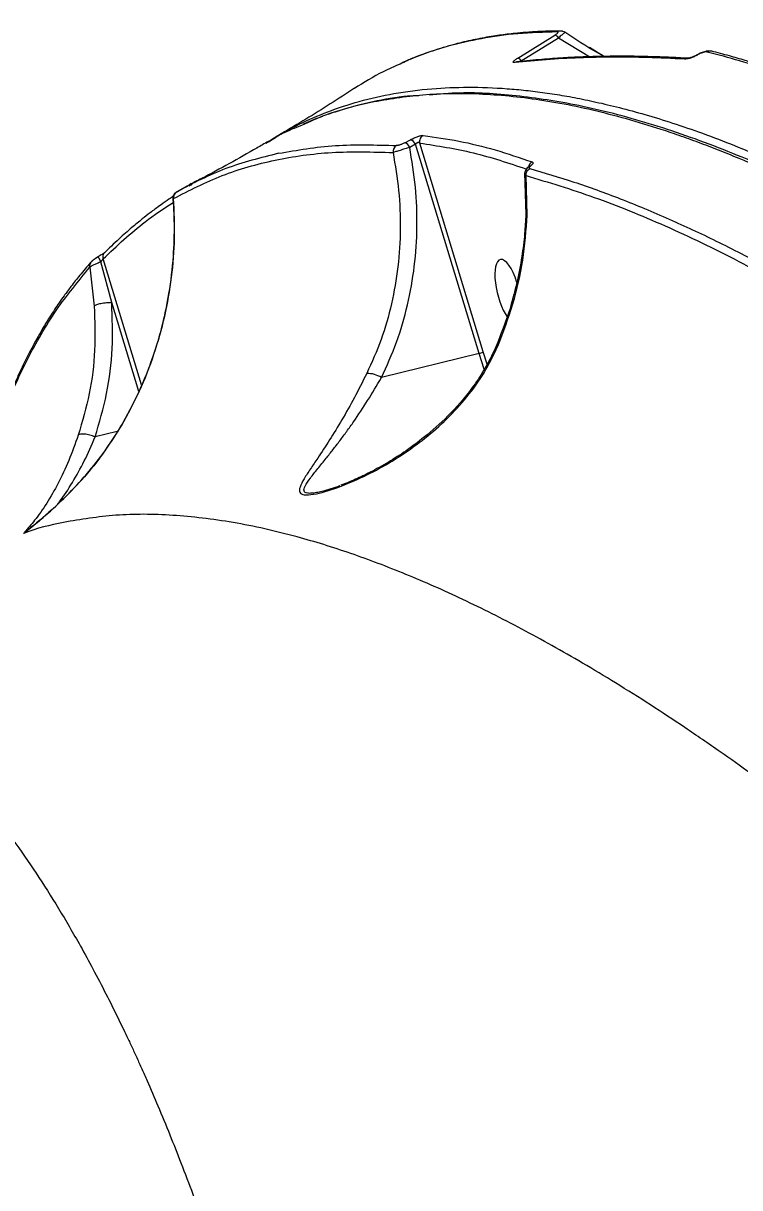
# Model space of a CAD drawing. Header units: millimetres. Extents: x -5609 to 5139, y -3980 to 3221.
# Drawn here: x 2638.7 to 2742.9, y 53.1 to 222.4 of the extents above; entities that cross this region are included whole.
import ezdxf

# ---------------------------------------------------------------- set-up
doc = ezdxf.new("R2010")
doc.units = ezdxf.units.MM
doc.layers.add('DIKOM_ОБЪЕКТ', color=7, linetype='Continuous')
doc.layers.add('DIKOM_РАЗМЕР_ОБЪЕКТА', color=7, linetype='Continuous')
doc.styles.add('style1', font='arial.ttf', dxfattribs={"width": 0.8})
doc.dimstyles.new('1-50', dxfattribs={"dimtxt": 300, "dimasz": 200, "dimexe": 100, "dimexo": 0, "dimgap": 100, "dimtad": 1, "dimtxsty": 'style1', "dimcen": 200, "dimclrd": 7, "dimclre": 7, "dimclrt": 7, "dimadec": 1, "dimazin": 2, "dimtfac": 1, "dimtmove": 0, "dimatfit": 2, "dimfxl": 0, "dimlwd": 25, "dimlwe": 18, "dimarcsym": 0})

# ---------------------------------------------------------------- blocks, each defined once
blk = doc.blocks.new('A$Cc336a1e3')
at = {"color": 7, "linetype": 'Continuous', "lineweight": 15}
for p, q in [((5530.76, 1490.2), (5536.17, 1493.54)), ((5531.25, 1489.8), (5536.68, 1493.15)), ((5495.86, 1478.89), (5494.13, 1477.8)), ((5514.34, 1477.89), (5515.17, 1478.33)), ((5515.87, 1477.66), (5515.04, 1477.22)), ((5525.14, 1447.24), (5515.87, 1477.66)), ((5525.74, 1447.47), (5516.5, 1477.83)), ((5531.73, 1473.5), (5531.93, 1467.45)), ((5532.14, 1467.38), (5531.96, 1473.12)), ((5482.68, 1471.57), (5480.95, 1470.58)), ((5483, 1471.76), (5482.68, 1471.57)), ((5468.52, 1459.78), (5469.18, 1454.14)), ((5471.72, 1454.64), (5470.14, 1460.57)), ((5525.14, 1447.24), (5510.93, 1443.74)), ((5458.93, 1421.13), (5459.19, 1421.33))]:
    blk.add_line(p, q, dxfattribs=at)
at = {"color": 8, "linetype": 'Continuous', "lineweight": 15}
for p, q in [((5536.68, 1493.15), (5541.25, 1490.39)), ((5543.29, 1490.44), (5541.18, 1491.72)), ((5482.97, 1471.61), (5483.11, 1471.7)), ((5480.71, 1469.77), (5480.63, 1469.78)), ((5476.04, 1442.67), (5470.46, 1460.99)), ((5475.66, 1441.71), (5471.72, 1454.64)), ((5526.32, 1445.72), (5525.74, 1447.47)), ((5525.89, 1444.99), (5525.14, 1447.24)), ((5472.52, 1435.92), (5469.3, 1435.13)), ((5473.08, 1436.69), (5473.11, 1436.74))]:
    blk.add_line(p, q, dxfattribs=at)
at = {"color": 8, "linetype": 'Continuous', "lineweight": 15, "flags": 128}
for points in [[(5556.91, 1490.66), (5556.83, 1490.67), (5556.8, 1490.65)], [(5531.93, 1467.45), (5531.93, 1467.45), (5532, 1467.41), (5532.14, 1467.38)]]:
    blk.add_lwpolyline(points, dxfattribs=at)
at = {"color": 7, "linetype": 'Continuous', "lineweight": 15}
for centre, radius, start, end in [((5535.87, 1492.63), 0.959, 32.6266, 71.7168), ((5530.44, 1489.3), 0.953, 31.487, 70.5146), ((5513.93, 1476.76), 1.2, 22.3233, 69.8753), ((5514.76, 1477.21), 1.2, 22.5138, 69.9819), ((5513.64, 1476.58), 1.03, 119.0729, 185.9004), ((5481.58, 1470), 0.857, 117.1931, 137.2605), ((5469.38, 1459.99), 0.877, 117.5326, 145.9875), ((5524.68, 1449.38), 2.19, 282.0694, 299.0773), ((5508.93, 1440.73), 3.61, 56.4449, 92.1731)]:
    blk.add_arc(centre, radius, start, end, dxfattribs=at)
at = {"color": 8, "linetype": 'Continuous', "lineweight": 15}
for centre, radius, start, end in [((5536.97, 1493.26), 0.869, 88.2901, 122.8615), ((5555.44, 1489.43), 0.744, 87.4141, 125.7067), ((5558.78, 1490.38), 0.841, 74.0918, 123.1661), ((5530.78, 1488.88), 0.781, 88.9357, 123.2419), ((5533.35, 1474.16), 1.06, 117.6826, 168.0354), ((5532.67, 1474.06), 0.469, 93.2974, 125.6109), ((5483.82, 1471.1), 0.889, 118.3135, 139.0411), ((5481.66, 1469.93), 0.964, 137.501, 189.7992), ((5469.42, 1459.97), 0.922, 146.3716, 191.6897), ((5527.7, 1448.06), 0.275, 58.627, 108.0882)]:
    blk.add_arc(centre, radius, start, end, dxfattribs=at)
at = {"color": 7, "linetype": 'Continuous', "lineweight": 15}
for start_param, end_param in [(4.896698, 6.271571), (6.271571, 8.748753)]:
    blk.add_ellipse((5529.33, 1456.37), major_axis=(-1.12, 4.53), ratio=0.340666, start_param=start_param, end_param=end_param, dxfattribs=at)
at = {"color": 8, "linetype": 'Continuous', "lineweight": 15}
for points, knots in [([(5536.5, 1493.99), (5534.57, 1493.94), (5530.78, 1493.84), (5525.52, 1493.1), (5520.5, 1491.94), (5516.56, 1490.7), (5514.34, 1489.65), (5513.66, 1489.33)], [0, 0, 0, 0, 0.232134, 0.45533, 0.669583, 0.898714, 1, 1, 1, 1]), ([(5537.61, 1493.93), (5537.61, 1493.93), (5537.63, 1493.95), (5537.5, 1493.84), (5537.19, 1493.58), (5536.85, 1493.29), (5536.68, 1493.15)], [0, 0, 0, 0, 0.033353, 0.34818, 0.674974, 1, 1, 1, 1]), ([(5531.25, 1489.8), (5531.22, 1489.79), (5531.17, 1489.79), (5531.11, 1489.76), (5531.06, 1489.73), (5531.03, 1489.69), (5531.04, 1489.66), (5531.04, 1489.65)], [0, 0, 0, 0, 0.211576, 0.397971, 0.571103, 0.747164, 1, 1, 1, 1]), ([(5495.86, 1478.88), (5496.17, 1479.06), (5496.83, 1479.45), (5497.86, 1480.01), (5499.94, 1481.07), (5503.17, 1482.47), (5507.75, 1483.98), (5512.79, 1485.12), (5518.07, 1485.8), (5523.57, 1486.03), (5527.73, 1485.88), (5530.56, 1485.64), (5531.91, 1485.51), (5533.29, 1485.35), (5534.69, 1485.17), (5536.11, 1484.95), (5537.55, 1484.72), (5539.55, 1484.36), (5542.2, 1483.81), (5545.61, 1483), (5549.32, 1481.99), (5553.34, 1480.76), (5557.68, 1479.26), (5562.13, 1477.56), (5566.69, 1475.66), (5571.26, 1473.61), (5575.98, 1471.32), (5580.77, 1468.85), (5585.62, 1466.2), (5592.19, 1462.4), (5600.47, 1457.25), (5610.49, 1450.45), (5620.48, 1443.16), (5630.4, 1435.41), (5640.21, 1427.32), (5646.77, 1421.54), (5650.01, 1418.69)], [0, 0, 0, 0, 0.009176, 0.019995, 0.030844, 0.07013, 0.111353, 0.154513, 0.199611, 0.2409, 0.28369, 0.293502, 0.30339, 0.313354, 0.323393, 0.333508, 0.343698, 0.353965, 0.375547, 0.398739, 0.423542, 0.449954, 0.477976, 0.507609, 0.534701, 0.563202, 0.591703, 0.620205, 0.648705, 0.677206, 0.73419, 0.7899, 0.844336, 0.897498, 0.949386, 1, 1, 1, 1]), ([(5509.4, 1483.74), (5507.15, 1483.22), (5503.62, 1482.39), (5500.45, 1480.93), (5499.29, 1480.4)], [0, 0, 0, 0, 0.637389, 1, 1, 1, 1]), ([(5516.5, 1477.83), (5519.08, 1477.44), (5524.17, 1476.69), (5529.44, 1474.93), (5532.03, 1474.07)], [0, 0, 0, 0, 0.508624, 1, 1, 1, 1]), ([(5531.96, 1473.12), (5531.88, 1473.13), (5531.76, 1473.16), (5531.77, 1473.22), (5531.78, 1473.24)], [0, 0, 0, 0, 0.696735, 1, 1, 1, 1]), ([(5470.46, 1460.99), (5472.46, 1462.89), (5475.74, 1466), (5479.26, 1468.29), (5480.63, 1469.18)], [0, 0, 0, 0, 0.611772, 1, 1, 1, 1]), ([(5470.65, 1461.91), (5470.65, 1461.9), (5470.56, 1461.84), (5470.46, 1461.63), (5470.39, 1461.31), (5470.44, 1461.1), (5470.46, 1460.99)], [0, 0, 0, 0, 0.028236, 0.358409, 0.688452, 1, 1, 1, 1]), ([(5502.31, 1427.2), (5502.29, 1427.2), (5502, 1427.12), (5501.47, 1427.01), (5500.76, 1426.91), (5500.19, 1426.92), (5499.81, 1427.04), (5499.66, 1427.27), (5499.67, 1427.58), (5499.9, 1428.16), (5500.57, 1429.12), (5501.67, 1430.49), (5502.8, 1431.89), (5503.88, 1433.25), (5504.88, 1434.55), (5505.89, 1435.91), (5507.24, 1437.82), (5508.93, 1440.36), (5510.26, 1442.61), (5510.93, 1443.74)], [0, 0, 0, 0, 0.002262, 0.032373, 0.063885, 0.095074, 0.125933, 0.157135, 0.187068, 0.220554, 0.305307, 0.391635, 0.479269, 0.544247, 0.609573, 0.675228, 0.740524, 0.870198, 1, 1, 1, 1]), ([(5459.19, 1421.33), (5459.41, 1421.5), (5460.34, 1422.22), (5462.36, 1423.93), (5465.15, 1426.52), (5468.1, 1429.69), (5470.82, 1433.08), (5472.34, 1435.52), (5473.11, 1436.74)], [0, 0, 0, 0, 0.041748, 0.179185, 0.385112, 0.590957, 0.795068, 1, 1, 1, 1]), ([(5466.84, 1435.37), (5466.39, 1434.12), (5465.49, 1431.61), (5463.94, 1428.33), (5462.27, 1425.44), (5460.62, 1423.07), (5459.52, 1421.83), (5459.02, 1421.27)], [0, 0, 0, 0, 0.20806, 0.414805, 0.623064, 0.831248, 1, 1, 1, 1]), ([(5463.84, 1425.37), (5463.93, 1425.49), (5464.69, 1426.4), (5466.01, 1428.46), (5467.76, 1431.55), (5468.79, 1433.93), (5469.3, 1435.13)], [0, 0, 0, 0, 0.046083, 0.366574, 0.683434, 1, 1, 1, 1]), ([(5464.71, 1422.7), (5462.74, 1422.28), (5460.72, 1421.86), (5458.91, 1421.09), (5458.86, 1421.07)], [0, 0, 0, 0, 0.973822, 1, 1, 1, 1]), ([(5410.15, 1407.45), (5410.34, 1407.46), (5412.46, 1407.5), (5416.45, 1406.86), (5422.1, 1405.48), (5427.12, 1403.48), (5431.56, 1401.19), (5435.43, 1398.78), (5439.25, 1395.99), (5443.04, 1392.81), (5446.75, 1389.27), (5450.41, 1385.34), (5453.94, 1381.12), (5457.39, 1376.57), (5460.71, 1371.77), (5463.99, 1366.61), (5466.73, 1361.92), (5469.02, 1357.73), (5470.82, 1354.28), (5472.24, 1351.45), (5473.25, 1349.36), (5473.93, 1347.94), (5474.64, 1346.44), (5475.36, 1344.87), (5476.1, 1343.23), (5477.13, 1340.9), (5478.5, 1337.73), (5480.14, 1333.75), (5481.83, 1329.47), (5483.47, 1325.15), (5485.03, 1320.85), (5486.52, 1316.58), (5488.16, 1311.69), (5489.95, 1306.08), (5491.87, 1299.72), (5493.72, 1293.3), (5494.91, 1288.85), (5495.49, 1286.67)], [0, 0, 0, 0, 0.005585, 0.060631, 0.115648, 0.170796, 0.209854, 0.249412, 0.288888, 0.328474, 0.36837, 0.407536, 0.44763, 0.485392, 0.524273, 0.562332, 0.600732, 0.623024, 0.64654, 0.668103, 0.676524, 0.685268, 0.694334, 0.703723, 0.713435, 0.72347, 0.74448, 0.768054, 0.790311, 0.814553, 0.837093, 0.857516, 0.879871, 0.91039, 0.939786, 0.970514, 1, 1, 1, 1]), ([(5476.62, 1297.21), (5475.1, 1298.31), (5472.05, 1300.5), (5467.97, 1304.43), (5463.56, 1309.36), (5459.04, 1315.47), (5454.11, 1323.54), (5449.95, 1331.68), (5447.73, 1337.52), (5446.84, 1339.87)], [0, 0, 0, 0, 0.106932, 0.213384, 0.320126, 0.481695, 0.64285, 0.856355, 1, 1, 1, 1])]:
    blk.add_open_spline(points, degree=3, knots=knots, dxfattribs=at)
at = {"color": 7, "linetype": 'Continuous', "lineweight": 15}
for points, knots in [([(5537, 1494.13), (5536.16, 1494.12), (5534.6, 1494.1), (5532.52, 1493.98), (5530.85, 1493.84), (5529.52, 1493.7), (5528.35, 1493.55), (5526.71, 1493.31), (5524.56, 1492.92), (5521.72, 1492.26), (5518.73, 1491.39), (5516.4, 1490.55), (5514.86, 1489.91), (5514.29, 1489.67), (5513.96, 1489.53), (5513.93, 1489.51)], [0, 0, 0, 0, 0.100531, 0.184754, 0.252735, 0.304682, 0.351126, 0.398409, 0.512711, 0.627715, 0.774086, 0.917666, 0.954037, 0.995708, 1, 1, 1, 1]), ([(5536.5, 1493.99), (5536.54, 1493.99), (5536.62, 1493.98), (5536.61, 1493.9), (5536.53, 1493.81), (5536.44, 1493.73), (5536.32, 1493.64), (5536.22, 1493.57), (5536.17, 1493.54)], [0, 0, 0, 0, 0.250493, 0.500308, 0.626289, 0.75016, 0.873622, 1, 1, 1, 1]), ([(5537.62, 1493.94), (5537.53, 1493.99), (5537.39, 1494.07), (5537.16, 1494.12), (5537.03, 1494.13), (5536.97, 1494.13)], [0, 0, 0, 0, 0.489085, 0.742005, 1, 1, 1, 1]), ([(5543.37, 1490.44), (5543.01, 1490.63), (5541.01, 1491.67), (5539.15, 1492.93), (5537.62, 1493.95)], [0, 0, 0, 0, 0.178255, 1, 1, 1, 1]), ([(5530.36, 1489.54), (5530.27, 1489.53), (5530.09, 1489.53), (5530.07, 1489.63), (5530.16, 1489.77), (5530.31, 1489.9), (5530.51, 1490.04), (5530.67, 1490.15), (5530.76, 1490.2)], [0, 0, 0, 0, 0.250759, 0.500287, 0.62547, 0.750424, 0.875362, 1, 1, 1, 1]), ([(5555, 1490.04), (5553.2, 1490.13), (5549.68, 1490.3), (5544.6, 1490.35), (5539.69, 1490.25), (5534.92, 1489.99), (5531.86, 1489.69), (5530.36, 1489.54)], [0, 0, 0, 0, 0.207424, 0.404944, 0.603812, 0.805718, 1, 1, 1, 1]), ([(5555.51, 1490.17), (5554.56, 1490.22), (5552.78, 1490.32), (5550.32, 1490.4), (5548.24, 1490.45), (5546.53, 1490.46), (5545.13, 1490.46), (5543.73, 1490.45), (5542.04, 1490.42), (5539.84, 1490.35), (5537.19, 1490.22), (5534.11, 1490), (5531.95, 1489.78), (5530.8, 1489.66)], [0, 0, 0, 0, 0.108953, 0.20413, 0.285564, 0.35327, 0.407262, 0.45248, 0.522272, 0.611895, 0.721364, 0.850714, 1, 1, 1, 1]), ([(5556.91, 1490.66), (5556.74, 1490.56), (5556.4, 1490.38), (5555.86, 1490.18), (5555.36, 1490.05), (5555.12, 1490.04), (5555, 1490.04)], [0, 0, 0, 0, 0.249811, 0.499342, 0.749632, 1, 1, 1, 1]), ([(5556.8, 1490.65), (5556.73, 1490.61), (5556.57, 1490.52), (5556.26, 1490.38), (5555.92, 1490.25), (5555.62, 1490.18), (5555.52, 1490.18), (5555.47, 1490.18)], [0, 0, 0, 0, 0.153214, 0.300811, 0.570727, 0.805267, 1, 1, 1, 1]), ([(5558.98, 1491.19), (5558.84, 1491.21), (5558.57, 1491.25), (5558.03, 1491.17), (5557.53, 1491.01), (5557.11, 1490.82), (5556.91, 1490.71), (5556.8, 1490.65)], [0, 0, 0, 0, 0.22717, 0.465993, 0.72031, 0.855671, 1, 1, 1, 1]), ([(5558.32, 1491.08), (5558.24, 1491.09), (5558.08, 1491.1), (5557.71, 1491.02), (5557.37, 1490.89), (5557.1, 1490.77), (5556.97, 1490.69), (5556.91, 1490.66)], [0, 0, 0, 0, 0.250104, 0.500181, 0.749516, 0.874043, 1, 1, 1, 1]), ([(5591.12, 1478.22), (5589.72, 1478.93), (5587.1, 1480.25), (5583.49, 1481.96), (5580.55, 1483.28), (5578.21, 1484.29), (5576.76, 1484.89), (5575.9, 1485.24), (5575.51, 1485.4), (5575.15, 1485.54), (5574.81, 1485.68), (5574.5, 1485.8), (5572.3, 1486.67), (5568.43, 1488.09), (5563.14, 1489.8), (5559.87, 1490.67), (5558.32, 1491.08)], [0, 0, 0, 0, 0.120823, 0.226649, 0.317482, 0.382192, 0.436321, 0.44875, 0.460452, 0.47143, 0.481681, 0.491207, 0.500008, 0.682434, 0.849097, 1, 1, 1, 1]), ([(5591.79, 1478.33), (5590.73, 1478.87), (5588.83, 1479.84), (5586.32, 1481.04), (5584.39, 1481.95), (5582.79, 1482.68), (5579.8, 1484.02), (5576.06, 1485.58), (5571.73, 1487.23), (5569.01, 1488.19), (5567.03, 1488.85), (5565.54, 1489.33), (5563.67, 1489.9), (5561.41, 1490.56), (5559.8, 1490.98), (5558.92, 1491.2)], [0, 0, 0, 0, 0.091755, 0.164596, 0.218579, 0.261861, 0.306031, 0.484351, 0.598038, 0.702914, 0.737186, 0.783856, 0.843195, 0.915231, 1, 1, 1, 1]), ([(5513.66, 1489.33), (5512.82, 1488.97), (5510.5, 1487.97), (5508.37, 1486.63), (5507, 1485.78)], [0, 0, 0, 0, 0.359436, 1, 1, 1, 1]), ([(5507.02, 1485.83), (5505.84, 1485.06), (5502.38, 1482.78), (5498.61, 1480.5), (5496.03, 1478.99), (5495.86, 1478.89)], [0, 0, 0, 0, 0.325178, 0.956233, 1, 1, 1, 1]), ([(5516.39, 1484.73), (5515.65, 1484.7), (5513.09, 1484.57), (5509.04, 1483.73), (5505.41, 1482.78), (5503.5, 1482.12), (5503.16, 1482.01)], [0, 0, 0, 0, 0.155712, 0.537987, 0.917563, 1, 1, 1, 1]), ([(5733.25, 1326.8), (5730.67, 1329.99), (5725.38, 1336.53), (5717.23, 1346.27), (5708.69, 1356.21), (5701.49, 1364.33), (5695.74, 1370.66), (5691.53, 1375.21), (5687.26, 1379.77), (5682.92, 1384.33), (5678.5, 1388.88), (5674.02, 1393.42), (5668.05, 1399.35), (5660.64, 1406.51), (5651.85, 1414.67), (5643.09, 1422.46), (5634.71, 1429.58), (5626.78, 1436.03), (5621.15, 1440.4), (5617.44, 1443.19), (5615.55, 1444.6), (5613.69, 1445.97), (5611.83, 1447.31), (5610, 1448.62), (5605.68, 1451.67), (5599.07, 1456.14), (5590.38, 1461.58), (5582.22, 1466.28), (5574.85, 1470.16), (5568.21, 1473.34), (5563.65, 1475.32), (5560.69, 1476.52), (5559.22, 1477.1), (5557.77, 1477.65), (5556.34, 1478.18), (5554.94, 1478.69), (5550.56, 1480.21), (5543.43, 1482.33), (5533.96, 1484.25), (5525.13, 1485.1), (5516.91, 1485.02), (5511.89, 1484.17), (5509.4, 1483.74)], [0, 0, 0, 0, 0.030416, 0.062321, 0.095715, 0.130598, 0.146745, 0.163192, 0.17994, 0.196987, 0.214335, 0.231983, 0.249931, 0.285036, 0.320141, 0.355245, 0.390845, 0.422279, 0.453078, 0.461039, 0.468957, 0.476831, 0.484662, 0.492449, 0.500192, 0.539822, 0.577952, 0.614583, 0.649714, 0.679388, 0.707901, 0.715177, 0.722373, 0.72949, 0.736527, 0.743484, 0.750362, 0.802051, 0.85286, 0.902788, 0.951834, 1, 1, 1, 1]), ([(5733.91, 1326.97), (5732.53, 1328.68), (5729.96, 1331.87), (5726.37, 1336.25), (5723.34, 1339.91), (5720.86, 1342.88), (5718.75, 1345.38), (5714.34, 1350.57), (5707.78, 1358.16), (5699.05, 1367.94), (5690.1, 1377.66), (5680.64, 1387.57), (5670.69, 1397.59), (5659.6, 1408.3), (5647.42, 1419.45), (5634.23, 1430.74), (5621.27, 1441.05), (5608.59, 1450.33), (5596.21, 1458.57), (5584.17, 1465.75), (5572.5, 1471.83), (5561.25, 1476.8), (5550.45, 1480.64), (5540.36, 1483.3), (5531, 1484.78), (5523.55, 1485.31), (5519.35, 1484.95), (5517.87, 1484.83)], [0, 0, 0, 0, 0.017141, 0.031983, 0.044492, 0.054642, 0.062732, 0.070612, 0.109084, 0.143773, 0.178462, 0.219759, 0.261057, 0.302355, 0.358697, 0.415127, 0.471444, 0.527762, 0.584081, 0.640403, 0.696755, 0.7532, 0.809534, 0.86587, 0.918455, 0.971044, 1, 1, 1, 1]), ([(5502.36, 1481.72), (5502.18, 1481.65), (5501.55, 1481.42), (5500.62, 1481.06), (5499.86, 1480.73), (5499.55, 1480.6)], [0, 0, 0, 0, 0.194633, 0.67615, 1, 1, 1, 1]), ([(5499.29, 1480.4), (5498.36, 1480.03), (5496.68, 1479.39), (5495.18, 1478.41), (5494.53, 1477.98)], [0, 0, 0, 0, 0.558712, 1, 1, 1, 1]), ([(5494.47, 1478.08), (5493.92, 1477.76), (5490.71, 1475.89), (5486.9, 1473.76), (5483.59, 1472.08), (5483, 1471.78)], [0, 0, 0, 0, 0.144775, 0.846696, 1, 1, 1, 1]), ([(5514.34, 1477.89), (5514.23, 1477.83), (5514.07, 1477.75), (5513.83, 1477.65), (5513.66, 1477.58), (5513.49, 1477.53), (5513.3, 1477.48), (5513.2, 1477.48), (5513.14, 1477.48)], [0, 0, 0, 0, 0.249422, 0.375324, 0.499589, 0.624548, 0.750001, 1, 1, 1, 1]), ([(5515.17, 1478.33), (5515.26, 1478.38), (5515.42, 1478.46), (5515.7, 1478.59), (5515.97, 1478.7), (5516.24, 1478.8), (5516.48, 1478.87), (5516.78, 1478.95), (5516.92, 1478.95), (5517.01, 1478.95)], [0, 0, 0, 0, 0.125077, 0.250278, 0.375226, 0.49999, 0.625532, 0.750261, 1, 1, 1, 1]), ([(5516.5, 1477.83), (5516.46, 1477.86), (5516.41, 1477.9), (5516.3, 1477.92), (5516.21, 1477.91), (5516.11, 1477.87), (5516.02, 1477.82), (5515.94, 1477.75), (5515.89, 1477.69), (5515.87, 1477.66)], [0, 0, 0, 0, 0.249098, 0.379781, 0.499451, 0.62215, 0.749555, 0.867541, 1, 1, 1, 1]), ([(5517.01, 1478.95), (5516.92, 1478.89), (5516.74, 1478.77), (5516.56, 1478.49), (5516.46, 1478.16), (5516.48, 1477.94), (5516.5, 1477.83)], [0, 0, 0, 0, 0.242863, 0.499975, 0.75713, 1, 1, 1, 1]), ([(5517.01, 1478.95), (5518.73, 1478.7), (5522.18, 1478.21), (5527.46, 1476.93), (5531.06, 1475.71), (5532.86, 1475.1)], [0, 0, 0, 0, 0.332271, 0.665211, 1, 1, 1, 1]), ([(5480.71, 1469.77), (5483.03, 1470.96), (5487.65, 1473.35), (5495.39, 1475.51), (5503.63, 1476.71), (5509.62, 1476.55), (5512.62, 1476.47)], [0, 0, 0, 0, 0.250381, 0.500002, 0.74962, 1, 1, 1, 1]), ([(5495.97, 1476.35), (5493.36, 1475.7), (5488.13, 1474.39), (5483.51, 1471.98), (5481.19, 1470.76)], [0, 0, 0, 0, 0.498015, 1, 1, 1, 1]), ([(5495.97, 1476.35), (5498.68, 1476.82), (5504.12, 1477.75), (5510.13, 1477.57), (5513.14, 1477.48)], [0, 0, 0, 0, 0.498011, 1, 1, 1, 1]), ([(5512.62, 1476.47), (5512.93, 1474.62), (5513.55, 1470.94), (5513.76, 1465.37), (5513.42, 1459.85), (5512.48, 1454.46), (5511, 1449.23), (5509.53, 1445.97), (5508.79, 1444.34)], [0, 0, 0, 0, 0.16687, 0.333012, 0.500292, 0.667164, 0.83306, 1, 1, 1, 1]), ([(5510.93, 1443.74), (5511.7, 1445.44), (5513.25, 1448.84), (5514.81, 1454.28), (5515.82, 1459.9), (5516.19, 1465.65), (5515.99, 1471.45), (5515.36, 1475.29), (5515.04, 1477.22)], [0, 0, 0, 0, 0.166962, 0.333012, 0.499892, 0.667047, 0.833216, 1, 1, 1, 1]), ([(5515.04, 1477.22), (5514.81, 1477.14), (5514.34, 1476.99), (5513.62, 1476.77), (5512.98, 1476.58), (5512.74, 1476.51), (5512.62, 1476.47)], [0, 0, 0, 0, 0.246328, 0.497424, 0.750209, 1, 1, 1, 1]), ([(5532.51, 1474.12), (5532.47, 1474.14), (5532.4, 1474.17), (5532.4, 1474.27), (5532.48, 1474.39), (5532.59, 1474.48), (5532.64, 1474.53)], [0, 0, 0, 0, 0.251097, 0.501151, 0.750824, 1, 1, 1, 1]), ([(5532.86, 1475.1), (5532.9, 1475.08), (5532.99, 1475.03), (5532.99, 1474.89), (5532.88, 1474.72), (5532.72, 1474.59), (5532.64, 1474.53)], [0, 0, 0, 0, 0.250809, 0.501067, 0.750852, 1, 1, 1, 1]), ([(5532.4, 1474.44), (5532.31, 1474.37), (5532.12, 1474.22), (5531.9, 1473.93), (5531.76, 1473.59), (5531.75, 1473.35), (5531.75, 1473.23)], [0, 0, 0, 0, 0.226904, 0.472697, 0.732522, 1, 1, 1, 1]), ([(5531.96, 1473.12), (5531.96, 1473.22), (5531.97, 1473.42), (5532.08, 1473.71), (5532.27, 1473.96), (5532.43, 1474.07), (5532.51, 1474.12)], [0, 0, 0, 0, 0.243992, 0.49996, 0.756008, 1, 1, 1, 1]), ([(5531.96, 1473.12), (5535.24, 1472.13), (5541.79, 1470.16), (5552.15, 1465.93), (5562.85, 1460.84), (5570.28, 1456.62), (5574, 1454.51)], [0, 0, 0, 0, 0.250349, 0.500005, 0.749658, 1, 1, 1, 1]), ([(5532.51, 1474.12), (5534.63, 1473.5), (5538.93, 1472.25), (5545.7, 1469.79), (5552.6, 1466.93), (5559.69, 1463.61), (5566.95, 1459.89), (5572.03, 1456.98), (5574.61, 1455.49)], [0, 0, 0, 0, 0.162233, 0.328899, 0.499999, 0.65999, 0.826657, 1, 1, 1, 1]), ([(5480.66, 1470.1), (5480.45, 1469.97), (5479.86, 1469.58), (5478.97, 1468.95), (5478.06, 1468.28), (5477.15, 1467.59), (5476.03, 1466.72), (5474.52, 1465.46), (5472.64, 1463.82), (5471.29, 1462.51), (5470.56, 1461.8)], [0, 0, 0, 0, 0.059053, 0.169612, 0.255762, 0.323623, 0.435249, 0.585148, 0.77337, 1, 1, 1, 1]), ([(5480.58, 1470.12), (5480.67, 1468.79), (5480.84, 1465.89), (5480.68, 1461.16), (5480.11, 1456.25), (5479.09, 1451.32), (5477.66, 1446.51), (5475.69, 1441.47), (5473.89, 1438.21), (5472.96, 1436.52)], [0, 0, 0, 0, 0.11506, 0.250072, 0.405847, 0.537399, 0.680157, 0.833804, 1, 1, 1, 1]), ([(5473.11, 1436.74), (5474.03, 1438.41), (5475.86, 1441.75), (5477.94, 1447.12), (5479.51, 1452.66), (5480.5, 1458.33), (5480.97, 1464.06), (5480.8, 1467.86), (5480.71, 1469.77)], [0, 0, 0, 0, 0.166821, 0.33282, 0.500028, 0.666978, 0.833002, 1, 1, 1, 1]), ([(5480.95, 1470.59), (5480.93, 1470.57), (5480.87, 1470.53), (5480.81, 1470.45), (5480.74, 1470.33), (5480.69, 1470.2), (5480.64, 1470.06), (5480.62, 1469.91), (5480.62, 1469.83), (5480.61, 1469.78)], [0, 0, 0, 0, 0.090698, 0.278955, 0.434081, 0.569525, 0.70408, 0.848076, 1, 1, 1, 1]), ([(5531.93, 1467.45), (5531.88, 1466.53), (5531.77, 1464.49), (5531.35, 1461.16), (5530.61, 1457.29), (5529.43, 1452.9), (5528.24, 1449.91), (5527.62, 1448.32)], [0, 0, 0, 0, 0.140647, 0.311356, 0.510722, 0.739572, 1, 1, 1, 1]), ([(5527.84, 1448.3), (5528.63, 1450.34), (5530.19, 1454.4), (5531.64, 1460.84), (5531.97, 1465.19), (5532.14, 1467.38)], [0, 0, 0, 0, 0.333502, 0.665372, 1, 1, 1, 1]), ([(5469.75, 1461.31), (5469.64, 1461.24), (5469.42, 1461.11), (5469.13, 1460.91), (5468.87, 1460.72), (5468.78, 1460.63), (5468.73, 1460.58)], [0, 0, 0, 0, 0.240719, 0.486574, 0.739624, 1, 1, 1, 1]), ([(5469.76, 1461.31), (5469.67, 1461.26), (5469.5, 1461.16), (5469.31, 1461.04), (5469.24, 1460.98), (5469.23, 1460.98)], [0, 0, 0, 0, 0.455969, 0.910061, 1, 1, 1, 1]), ([(5470.65, 1461.92), (5470.62, 1461.88), (5470.54, 1461.82), (5470.33, 1461.66), (5470.06, 1461.49), (5469.85, 1461.37), (5469.75, 1461.31)], [0, 0, 0, 0, 0.243689, 0.491662, 0.743702, 1, 1, 1, 1]), ([(5469.76, 1461.31), (5469.75, 1461.31), (5469.74, 1461.31), (5469.82, 1461.14), (5469.96, 1460.88), (5470.08, 1460.67), (5470.14, 1460.57)], [0, 0, 0, 0, 0.240679, 0.500066, 0.759349, 1, 1, 1, 1]), ([(5470.14, 1460.57), (5470.18, 1460.61), (5470.25, 1460.7), (5470.34, 1460.82), (5470.41, 1460.93), (5470.45, 1460.97), (5470.46, 1460.99)], [0, 0, 0, 0, 0.292011, 0.522653, 0.774636, 1, 1, 1, 1]), ([(5452.89, 1429.05), (5453.82, 1432.15), (5455.69, 1438.32), (5459.33, 1446.42), (5463.52, 1453.71), (5466.85, 1457.76), (5468.52, 1459.78)], [0, 0, 0, 0, 0.250342, 0.499996, 0.749653, 1, 1, 1, 1]), ([(5468.65, 1460.48), (5468.12, 1459.86), (5467.13, 1458.74), (5465.86, 1457.11), (5464.87, 1455.77), (5464.07, 1454.64), (5463.39, 1453.62), (5462.42, 1452.12), (5461.18, 1450.05), (5459.79, 1447.51), (5458.55, 1445), (5457.47, 1442.64), (5456.65, 1440.66), (5455.98, 1438.96), (5455.37, 1437.33), (5454.63, 1435.22), (5453.77, 1432.59), (5453.21, 1430.61), (5452.91, 1429.54)], [0, 0, 0, 0, 0.077836, 0.142498, 0.194044, 0.233066, 0.269255, 0.306123, 0.395094, 0.484408, 0.560186, 0.634827, 0.70289, 0.737161, 0.783826, 0.843157, 0.915193, 1, 1, 1, 1]), ([(5470.14, 1460.57), (5469.96, 1460.49), (5469.59, 1460.35), (5469.11, 1460.13), (5468.72, 1459.93), (5468.58, 1459.83), (5468.52, 1459.78)], [0, 0, 0, 0, 0.246845, 0.494783, 0.745887, 1, 1, 1, 1]), ([(5469.18, 1454.14), (5469.25, 1452), (5469.39, 1447.71), (5468.6, 1441.38), (5467.43, 1437.38), (5466.84, 1435.37)], [0, 0, 0, 0, 0.334674, 0.667211, 1, 1, 1, 1]), ([(5471.72, 1454.64), (5471.46, 1454.63), (5471.07, 1454.62), (5470.53, 1454.56), (5470.13, 1454.49), (5469.78, 1454.41), (5469.41, 1454.3), (5469.27, 1454.21), (5469.18, 1454.14)], [0, 0, 0, 0, 0.238515, 0.367741, 0.500003, 0.632276, 0.761458, 1, 1, 1, 1]), ([(5469.3, 1435.13), (5469.91, 1437.21), (5471.13, 1441.37), (5471.95, 1447.95), (5471.8, 1452.4), (5471.72, 1454.64)], [0, 0, 0, 0, 0.332822, 0.66564, 1, 1, 1, 1]), ([(5508.79, 1444.34), (5508.19, 1443.15), (5507, 1440.78), (5505.18, 1437.57), (5503.38, 1434.63), (5501.83, 1432.29), (5500.59, 1430.45), (5499.65, 1429.01), (5499.04, 1427.85), (5498.95, 1427.03), (5499.59, 1426.63), (5501, 1426.73), (5503.32, 1427.29), (5506.48, 1428.45), (5510.22, 1430.25), (5513.85, 1432.4), (5517.29, 1434.88), (5520.5, 1437.7), (5523.4, 1440.88), (5525.96, 1444.39), (5527.22, 1446.99), (5527.84, 1448.3)], [0, 0, 0, 0, 0.061711, 0.123242, 0.185378, 0.247407, 0.288748, 0.33046, 0.372993, 0.405199, 0.437577, 0.470055, 0.502169, 0.565568, 0.628259, 0.690904, 0.752821, 0.814538, 0.876698, 0.938275, 1, 1, 1, 1]), ([(5527.62, 1448.32), (5527.16, 1447.34), (5526.27, 1445.44), (5524.12, 1442.12), (5521.28, 1438.71), (5517.82, 1435.54), (5514.74, 1433.22), (5511.94, 1431.42), (5509.48, 1430.06), (5507.17, 1428.93), (5505.76, 1428.37), (5505.05, 1428.09)], [0, 0, 0, 0, 0.101737, 0.196972, 0.371017, 0.51957, 0.643015, 0.741899, 0.842202, 0.920465, 1, 1, 1, 1]), ([(5473.05, 1436.71), (5472.06, 1435.12), (5470.07, 1431.95), (5466.45, 1427.81), (5462.71, 1424.18), (5460.18, 1422.13), (5458.97, 1421.15)], [0, 0, 0, 0, 0.263545, 0.527105, 0.773169, 1, 1, 1, 1]), ([(5469.3, 1435.13), (5469.05, 1435.22), (5468.66, 1435.36), (5468.14, 1435.48), (5467.77, 1435.54), (5467.43, 1435.55), (5467.07, 1435.52), (5466.93, 1435.43), (5466.84, 1435.37)], [0, 0, 0, 0, 0.241189, 0.36974, 0.499764, 0.632158, 0.761531, 1, 1, 1, 1]), ([(5469.3, 1435.13), (5469.3, 1435.13), (5469.3, 1435.13), (5469.3, 1435.13), (5469.3, 1435.13)], [0, 0, 0, 0, 0.463864, 1, 1, 1, 1]), ([(5504.88, 1428.02), (5504.86, 1428.01), (5504, 1427.65), (5503.17, 1427.43), (5502.35, 1427.21)], [0, 0, 0, 0, 0.014024, 1, 1, 1, 1]), ([(5636.98, 1321.53), (5634.91, 1323.68), (5630.69, 1328.1), (5624.47, 1334.39), (5618.15, 1340.64), (5612.14, 1346.4), (5605.84, 1352.28), (5599.67, 1357.87), (5593.3, 1363.45), (5587.58, 1368.3), (5582.42, 1372.54), (5577.88, 1376.17), (5573.43, 1379.64), (5569.03, 1382.97), (5564.57, 1386.24), (5559.94, 1389.54), (5555.08, 1392.87), (5550, 1396.22), (5545.05, 1399.34), (5538.77, 1403.11), (5531.32, 1407.28), (5522.75, 1411.58), (5514.44, 1415.25), (5506.4, 1418.29), (5497.98, 1420.89), (5489.29, 1422.84), (5480.49, 1423.88), (5472.23, 1423.95), (5467.21, 1423.12), (5464.71, 1422.7)], [0, 0, 0, 0, 0.030637, 0.062753, 0.092642, 0.125147, 0.152796, 0.18737, 0.218475, 0.249606, 0.274967, 0.297883, 0.320132, 0.344341, 0.367093, 0.390609, 0.418357, 0.445416, 0.473261, 0.5, 0.550099, 0.599907, 0.64962, 0.699396, 0.749371, 0.812175, 0.874747, 0.937632, 1, 1, 1, 1]), ([(5366.47, 639.15), (5368.93, 642.33), (5373.84, 648.68), (5381, 659.52), (5387.98, 671.24), (5394.74, 683.9), (5401.13, 697.13), (5407.14, 710.81), (5412.79, 724.85), (5417.11, 736.56), (5420.24, 745.54), (5422.26, 751.54), (5424.24, 757.64), (5426.19, 763.81), (5428.09, 770.07), (5431.16, 780.5), (5435.24, 795.34), (5440.11, 814.92), (5444.58, 834.87), (5448.65, 855.12), (5452.25, 875.14), (5455.39, 894.85), (5458.12, 914.16), (5459.99, 929.28), (5461.21, 940.1), (5461.9, 946.59), (5462.56, 953.08), (5463.18, 959.57), (5463.76, 966.04), (5464.31, 972.5), (5465.26, 984.51), (5466.44, 1002.04), (5467.54, 1025), (5468.2, 1047.66), (5468.44, 1069.94), (5468.29, 1089.1), (5467.92, 1105.23), (5467.46, 1118.44), (5466.86, 1131.43), (5466.13, 1144.19), (5465.25, 1156.72), (5464.25, 1169.01), (5463.12, 1181.05), (5461.56, 1195.71), (5459.44, 1212.84), (5456.6, 1232.21), (5453.4, 1250.96), (5449.85, 1269.06), (5445.95, 1286.45), (5441.73, 1303.08), (5437.19, 1318.92), (5432.34, 1333.92), (5427.23, 1348.11), (5423.58, 1356.81), (5421.76, 1361.16)], [0, 0, 0, 0, 0.025552, 0.050983, 0.076294, 0.101484, 0.126553, 0.149842, 0.173026, 0.196104, 0.205143, 0.214165, 0.223171, 0.232161, 0.241134, 0.250092, 0.276443, 0.302491, 0.328238, 0.353682, 0.378823, 0.402016, 0.424946, 0.447612, 0.455186, 0.46273, 0.470244, 0.477729, 0.485183, 0.492607, 0.500002, 0.526531, 0.552719, 0.578564, 0.604068, 0.629229, 0.644782, 0.660202, 0.675488, 0.690641, 0.70566, 0.720545, 0.735296, 0.749914, 0.775113, 0.80027, 0.825384, 0.850457, 0.875486, 0.900474, 0.925419, 0.950322, 0.975182, 1, 1, 1, 1]), ([(5367.13, 639.42), (5367.85, 640.32), (5369.21, 642.03), (5371.1, 644.52), (5372.72, 646.72), (5374.07, 648.59), (5375.2, 650.2), (5377.45, 653.44), (5380.73, 658.42), (5385.05, 665.44), (5390.24, 674.44), (5396.37, 686.04), (5403.11, 700.25), (5409.42, 714.92), (5415.31, 729.92), (5420.95, 745.68), (5426.34, 762.15), (5431.45, 779.28), (5436.29, 797.04), (5440.83, 815.39), (5445.07, 834.28), (5449, 853.67), (5452.6, 873.48), (5455.85, 893.67), (5458.77, 914.19), (5461.33, 934.99), (5463.54, 956.02), (5465.39, 977.23), (5466.86, 998.56), (5467.96, 1019.93), (5468.69, 1041.3), (5469.04, 1062.62), (5469.01, 1083.84), (5468.6, 1104.9), (5467.81, 1125.76), (5466.65, 1146.34), (5465.12, 1166.58), (5463.22, 1186.44), (5460.96, 1205.88), (5458.34, 1224.83), (5455.36, 1243.28), (5452.05, 1261.15), (5448.48, 1278.01), (5444.69, 1293.85), (5440.72, 1308.72), (5437.27, 1320.28), (5434.5, 1328.86), (5432.57, 1334.58), (5431.04, 1338.92), (5429.85, 1342.16), (5428.9, 1344.74), (5427.69, 1347.93), (5426.19, 1351.74), (5424.41, 1356.13), (5423.11, 1359.18), (5422.41, 1360.81)], [0, 0, 0, 0, 0.007473, 0.014038, 0.019684, 0.024396, 0.028181, 0.031571, 0.048145, 0.063179, 0.078212, 0.105054, 0.131895, 0.156297, 0.180744, 0.205166, 0.229565, 0.253964, 0.278363, 0.302761, 0.327166, 0.351622, 0.376024, 0.400421, 0.424819, 0.449216, 0.473614, 0.498037, 0.522477, 0.546874, 0.571271, 0.595669, 0.620065, 0.644465, 0.668917, 0.693327, 0.717725, 0.742122, 0.766521, 0.790918, 0.81533, 0.839783, 0.864185, 0.886958, 0.909732, 0.932505, 0.942527, 0.952483, 0.961633, 0.965112, 0.969632, 0.975381, 0.982366, 0.990583, 1, 1, 1, 1]), ([(5441.06, 1353.36), (5442.11, 1349.73), (5444.2, 1342.49), (5448.47, 1331.98), (5453.18, 1322.68), (5458.22, 1314.6), (5462.85, 1308.47), (5467.38, 1303.5), (5471.56, 1299.59), (5474.65, 1297.42), (5476.18, 1296.34)], [0, 0, 0, 0, 0.167, 0.333067, 0.498441, 0.623692, 0.749446, 0.833905, 0.917661, 1, 1, 1, 1])]:
    blk.add_open_spline(points, degree=3, knots=knots, dxfattribs=at)
blk = doc.blocks.new('*D3')
at = {"layer": 'Defpoints', "color": 0, "transparency": 16777216}
for p in [(3639.92, 380.08), (-2820.17, -123), (3639.92, -3311)]:
    blk.add_point(p, dxfattribs=at)
at = {"layer": 'DIKOM_РАЗМЕР_ОБЪЕКТА', "color": 7, "lineweight": 18, "transparency": 16777216}
for p, q in [((3639.92, 380.08), (3639.92, -3411)), ((-2820.17, -123), (-2820.17, -3411))]:
    blk.add_line(p, q, dxfattribs=at)
at = {"layer": 'DIKOM_РАЗМЕР_ОБЪЕКТА', "color": 7, "lineweight": 25, "transparency": 16777216}
blk.add_line((-2620.17, -3311), (3439.92, -3311), dxfattribs=at)
at = {"layer": 'DIKOM_РАЗМЕР_ОБЪЕКТА', "color": 7, "transparency": 16777216}
for points in [[(-2620.17, -3277.67), (-2620.17, -3344.33), (-2820.17, -3311)], [(3439.92, -3277.67), (3439.92, -3344.33), (3639.92, -3311)]]:
    blk.add_solid(points, dxfattribs=at)
at = {"layer": 'DIKOM_РАЗМЕР_ОБЪЕКТА', "color": 7, "transparency": 16777216, "insert": (300, -3057.83), "char_height": 300, "attachment_point": 5, "style": 'style1'}
blk.add_mtext('6450', dxfattribs=at)

msp = doc.modelspace()

# ---------------------------------------------------------------- linework, layer by layer
at = {"layer": 'DIKOM_РАЗМЕР_ОБЪЕКТА'}
msp.add_circle((2594.5, 436), 1052.678, dxfattribs=at)

# ---------------------------------------------------------------- block references
at = {"layer": 'DIKOM_ОБЪЕКТ'}
msp.add_blockref('A$Cc336a1e3', (-2820.166, -1272.903), dxfattribs=at)

# ---------------------------------------------------------------- dimensions: what is measured, and where the dimension line sits
at = {"layer": 'DIKOM_РАЗМЕР_ОБЪЕКТА'}
dim = msp.add_linear_dim(base=(3639.915, -3311), p1=(-2820.166, -123), p2=(3639.915, 380.085), text='6450', dimstyle='1-50', dxfattribs=at)
dim.commit()
dim.dimension.update_dxf_attribs({"geometry": '*D3', "text_midpoint": (300, -3311), "dimtype": 160})

doc.saveas('drawing.dxf')
